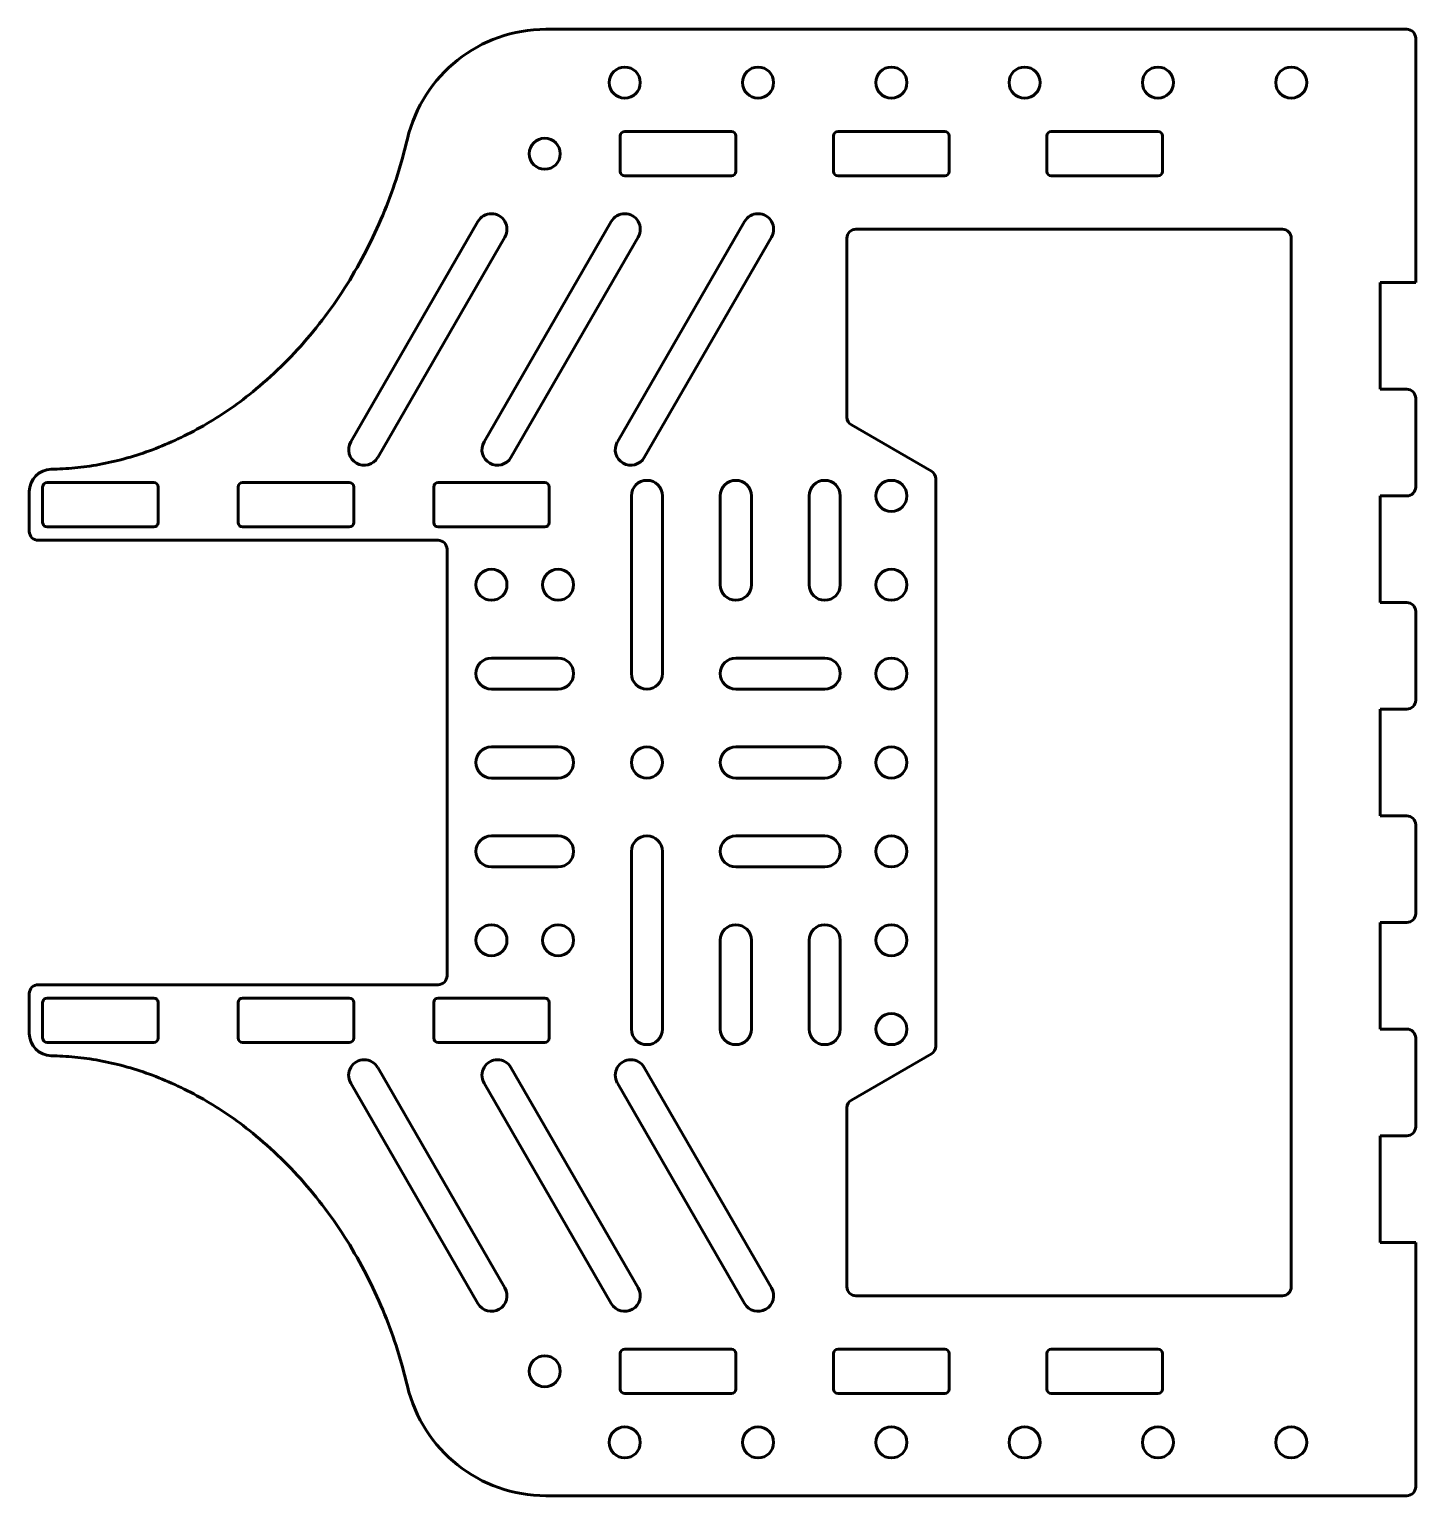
# Model space of a CAD drawing. Header units: millimetres. Extents: x -78 to 78, y -83 to 83.
import ezdxf

# ---------------------------------------------------------------- set-up
doc = ezdxf.new("R2010")
doc.units = ezdxf.units.MM
doc.linetypes.add('K5LT_BASIC', pattern=[0])
doc.layers.add('Системный слой', color=7, linetype='Continuous')

msp = doc.modelspace()

# ---------------------------------------------------------------- linework, layer by layer
at = {"layer": 'Системный слой', "color": 150, "linetype": 'K5LT_BASIC', "lineweight": 60, "true_color": 0x0080ff}
for p, q in [((77, 82.5), (-19.88, 82.5)), ((78, 54), (78, 81.5)), ((1, 71), (-11, 71)), ((25, 71), (13, 71)), ((49, 71), (37, 71)), ((-11.5, 70.5), (-11.5, 66.5)), ((1.5, 66.5), (1.5, 70.5)), ((12.5, 70.5), (12.5, 66.5)), ((25.5, 66.5), (25.5, 70.5)), ((36.5, 70.5), (36.5, 66.5)), ((49.5, 66.5), (49.5, 70.5)), ((-11, 66), (1, 66)), ((13, 66), (25, 66)), ((37, 66), (49, 66)), ((-27.52, 60.87), (-41.83, 36.08)), ((-12.52, 60.87), (-26.83, 36.08)), ((2.48, 60.87), (-11.83, 36.08)), ((15, 60), (63, 60)), ((-38.8, 34.33), (-24.48, 59.12)), ((-23.8, 34.33), (-9.48, 59.12)), ((-8.8, 34.33), (5.52, 59.12)), ((14, 38.85), (14, 59)), ((64, -59), (64, 59)), ((74, 54), (78, 54)), ((74, 42), (74, 54)), ((77, 42), (74, 42)), ((78, 31), (78, 41)), ((23.5, 32.79), (14.5, 37.98)), ((-64, 31.5), (-76, 31.5)), ((-42, 31.5), (-54, 31.5)), ((-20, 31.5), (-32, 31.5)), ((24, 31.92), (24, -31.92)), ((-78, 30.5), (-78, 26)), ((-76.5, 31), (-76.5, 27)), ((-63.5, 27), (-63.5, 31)), ((-54.5, 31), (-54.5, 27)), ((-41.5, 27), (-41.5, 31)), ((-32.5, 31), (-32.5, 27)), ((-19.5, 27), (-19.5, 31)), ((-10.25, 30), (-10.25, 10)), ((-6.75, 10), (-6.75, 30)), ((-0.25, 30), (-0.25, 20)), ((3.25, 20), (3.25, 30)), ((9.75, 30), (9.75, 20)), ((13.25, 20), (13.25, 30)), ((74, 18), (74, 30)), ((74, 30), (77, 30)), ((-76, 26.5), (-64, 26.5)), ((-54, 26.5), (-42, 26.5)), ((-32, 26.5), (-20, 26.5)), ((-77, 25), (-32, 25)), ((-31, -24), (-31, 24)), ((77, 18), (74, 18)), ((78, 7), (78, 17)), ((-18.5, 11.75), (-26, 11.75)), ((11.5, 11.75), (1.5, 11.75)), ((-26, 8.25), (-18.5, 8.25)), ((1.5, 8.25), (11.5, 8.25)), ((74, -6), (74, 6)), ((74, 6), (77, 6)), ((-18.5, 1.75), (-26, 1.75)), ((11.5, 1.75), (1.5, 1.75)), ((-26, -1.75), (-18.5, -1.75)), ((1.5, -1.75), (11.5, -1.75)), ((74, -6), (77, -6)), ((-18.5, -8.25), (-26, -8.25)), ((11.5, -8.25), (1.5, -8.25)), ((78, -7), (78, -17)), ((-10.25, -10), (-10.25, -30)), ((-6.75, -30), (-6.75, -10)), ((-26, -11.75), (-18.5, -11.75)), ((1.5, -11.75), (11.5, -11.75)), ((77, -18), (74, -18)), ((74, -18), (74, -30)), ((-0.25, -20), (-0.25, -30)), ((3.25, -30), (3.25, -20)), ((9.75, -20), (9.75, -30)), ((13.25, -30), (13.25, -20)), ((-78, -30.5), (-78, -26)), ((-77, -25), (-32, -25)), ((-76.5, -31), (-76.5, -27)), ((-76, -26.5), (-64, -26.5)), ((-63.5, -27), (-63.5, -31)), ((-54.5, -31), (-54.5, -27)), ((-54, -26.5), (-42, -26.5)), ((-41.5, -27), (-41.5, -31)), ((-32.5, -31), (-32.5, -27)), ((-32, -26.5), (-20, -26.5)), ((-19.5, -27), (-19.5, -31)), ((74, -30), (77, -30)), ((78, -31), (78, -41)), ((-64, -31.5), (-76, -31.5)), ((-42, -31.5), (-54, -31.5)), ((-20, -31.5), (-32, -31.5)), ((23.5, -32.79), (14.5, -37.98)), ((-38.8, -34.33), (-24.48, -59.12)), ((-23.8, -34.33), (-9.48, -59.12)), ((-8.8, -34.33), (5.52, -59.12)), ((-27.52, -60.87), (-41.83, -36.08)), ((-12.52, -60.87), (-26.83, -36.08)), ((2.48, -60.87), (-11.83, -36.08)), ((14, -38.85), (14, -59)), ((74, -42), (74, -54)), ((77, -42), (74, -42)), ((74, -54), (78, -54)), ((78, -54), (78, -81.5)), ((15, -60), (63, -60)), ((-11, -66), (1, -66)), ((13, -66), (25, -66)), ((37, -66), (49, -66)), ((-11.5, -70.5), (-11.5, -66.5)), ((1.5, -66.5), (1.5, -70.5)), ((12.5, -70.5), (12.5, -66.5)), ((25.5, -66.5), (25.5, -70.5)), ((36.5, -70.5), (36.5, -66.5)), ((49.5, -66.5), (49.5, -70.5)), ((1, -71), (-11, -71)), ((25, -71), (13, -71)), ((49, -71), (37, -71)), ((77, -82.5), (-19.88, -82.5))]:
    msp.add_line(p, q, dxfattribs=at)
for centre in [(-11, 76.5), (4, 76.5), (19, 76.5), (34, 76.5), (49, 76.5), (64, 76.5), (-20, 68.5), (19, 30), (-26, 20), (-18.5, 20), (19, 20), (19, 10), (-8.5, 0), (19, 0), (19, -10), (-26, -20), (-18.5, -20), (19, -20), (19, -30), (-20, -68.5), (-11, -76.5), (4, -76.5), (19, -76.5), (34, -76.5), (49, -76.5), (64, -76.5)]:
    msp.add_circle(centre, 1.75, dxfattribs=at)
for centre, radius, start, end in [((-19.88, 66.5), 16, 90, 166.7287), ((77, 81.5), 1, 0, 90), ((-11, 70.5), 0.5, 90, 180), ((1, 70.5), 0.5, 0, 90), ((13, 70.5), 0.5, 90, 180), ((25, 70.5), 0.5, 0, 90), ((37, 70.5), 0.5, 90, 180), ((49, 70.5), 0.5, 0, 90), ((-11, 66.5), 0.5, 180, 270), ((1, 66.5), 0.5, 270, 0), ((13, 66.5), 0.5, 180, 270), ((25, 66.5), 0.5, 270, 0), ((37, 66.5), 0.5, 180, 270), ((49, 66.5), 0.5, 270, 0), ((-26, 60), 1.75, 330, 150), ((-11, 60), 1.75, 330, 150), ((4, 60), 1.75, 330, 150), ((15, 59), 1, 90, 180), ((63, 59), 1, 0, 90), ((77, 41), 1, 0, 90), ((15, 38.85), 1, 180, 240), ((-40.32, 35.2), 1.75, 150, 330), ((-25.32, 35.2), 1.75, 150, 330), ((-10.32, 35.2), 1.75, 150, 330), ((-75.5, 30.5), 2.5, 90.8366, 180), ((-76, 31), 0.5, 90, 180), ((-64, 31), 0.5, 0, 90), ((-54, 31), 0.5, 90, 180), ((-42, 31), 0.5, 0, 90), ((-32, 31), 0.5, 90, 180), ((-20, 31), 0.5, 0, 90), ((-8.5, 30), 1.75, 0, 180), ((1.5, 30), 1.75, 0, 180), ((11.5, 30), 1.75, 0, 180), ((23, 31.92), 1, 0, 60), ((77, 31), 1, 270, 0), ((-76, 27), 0.5, 180, 270), ((-64, 27), 0.5, 270, 0), ((-54, 27), 0.5, 180, 270), ((-42, 27), 0.5, 270, 0), ((-32, 27), 0.5, 180, 270), ((-20, 27), 0.5, 270, 0), ((-77, 26), 1, 180, 270), ((-32, 24), 1, 0, 90), ((1.5, 20), 1.75, 180, 0), ((11.5, 20), 1.75, 180, 0), ((77, 17), 1, 0, 90), ((-26, 10), 1.75, 90, 270), ((-18.5, 10), 1.75, 270, 90), ((1.5, 10), 1.75, 90, 270), ((11.5, 10), 1.75, 270, 90), ((-8.5, 10), 1.75, 180, 0), ((77, 7), 1, 270, 0), ((-26, 0), 1.75, 90, 270), ((-18.5, 0), 1.75, 270, 90), ((1.5, 0), 1.75, 90, 270), ((11.5, 0), 1.75, 270, 90), ((77, -7), 1, 0, 90), ((-26, -10), 1.75, 90, 270), ((-18.5, -10), 1.75, 270, 90), ((-8.5, -10), 1.75, 0, 180), ((1.5, -10), 1.75, 90, 270), ((11.5, -10), 1.75, 270, 90), ((77, -17), 1, 270, 0), ((1.5, -20), 1.75, 0, 180), ((11.5, -20), 1.75, 0, 180), ((-32, -24), 1, 270, 0), ((-77, -26), 1, 90, 180), ((-76, -27), 0.5, 90, 180), ((-64, -27), 0.5, 0, 90), ((-54, -27), 0.5, 90, 180), ((-42, -27), 0.5, 0, 90), ((-32, -27), 0.5, 90, 180), ((-20, -27), 0.5, 0, 90), ((-75.5, -30.5), 2.5, 180, 269.1634), ((-76, -31), 0.5, 180, 270), ((-64, -31), 0.5, 270, 0), ((-54, -31), 0.5, 180, 270), ((-42, -31), 0.5, 270, 0), ((-32, -31), 0.5, 180, 270), ((-20, -31), 0.5, 270, 0), ((-8.5, -30), 1.75, 180, 0), ((1.5, -30), 1.75, 180, 0), ((11.5, -30), 1.75, 180, 0), ((77, -31), 1, 0, 90), ((23, -31.92), 1, 300, 0), ((-40.32, -35.2), 1.75, 30, 210), ((-25.32, -35.2), 1.75, 30, 210), ((-10.32, -35.2), 1.75, 30, 210), ((15, -38.85), 1, 120, 180), ((77, -41), 1, 270, 0), ((-26, -60), 1.75, 210, 30), ((-11, -60), 1.75, 210, 30), ((4, -60), 1.75, 210, 30), ((15, -59), 1, 180, 270), ((63, -59), 1, 270, 0), ((-11, -66.5), 0.5, 90, 180), ((1, -66.5), 0.5, 0, 90), ((13, -66.5), 0.5, 90, 180), ((25, -66.5), 0.5, 0, 90), ((37, -66.5), 0.5, 90, 180), ((49, -66.5), 0.5, 0, 90), ((-19.88, -66.5), 16, 193.2713, 270), ((-11, -70.5), 0.5, 180, 270), ((1, -70.5), 0.5, 270, 0), ((13, -70.5), 0.5, 180, 270), ((25, -70.5), 0.5, 270, 0), ((37, -70.5), 0.5, 180, 270), ((49, -70.5), 0.5, 270, 0), ((77, -81.5), 1, 270, 0)]:
    msp.add_arc(centre, radius, start, end, dxfattribs=at)
for points in [[(-35.45, 70.17), (-44.11, 33.46), (-75.54, 33)], [(-35.45, -70.17), (-44.11, -33.46), (-75.54, -33)]]:
    msp.add_rational_spline(points, [0.903117621757, 0.727266694144, 0.994546296939], degree=2, dxfattribs=at)

doc.saveas('drawing.dxf')
